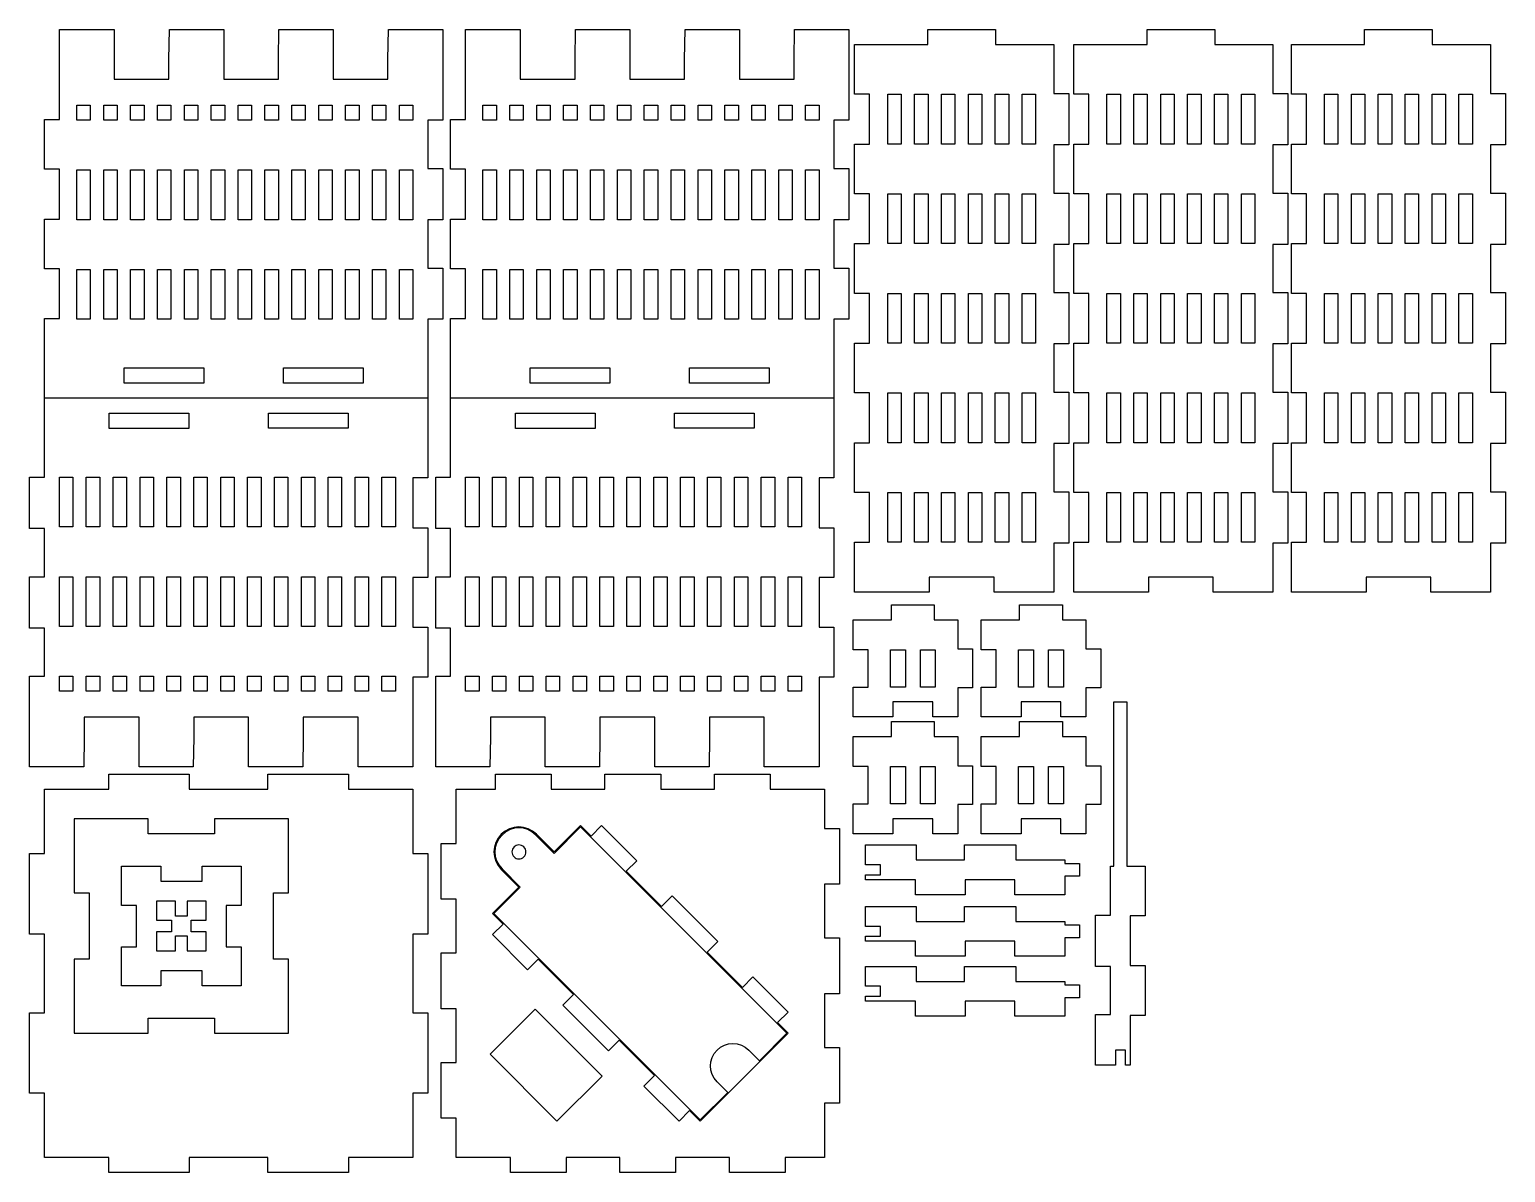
# Model space of a CAD drawing. Extents: x 4 to 601, y -234 to -4.
# Drawn here: x 4 to 300.5, y -233.6 to -4 of the extents above; entities that cross this region are included whole.
import ezdxf

# ---------------------------------------------------------------- set-up
doc = ezdxf.new("R2010")
doc.units = 0
doc.layers.add('LAYER_1', color=7, linetype='CONTINUOUS')

msp = doc.modelspace()

# ---------------------------------------------------------------- linework, layer by layer
at = {"layer": 'LAYER_1'}
for points in [[(10, -22.06), (10, -4), (21, -4), (21, -14), (32, -14), (32, -10), (32.1, -4), (43, -4), (43, -14), (54, -14), (54, -10), (54.1, -4), (65, -4), (65, -14), (76, -14), (76, -10), (76.1, -4), (87, -4), (87, -22.21), (84, -22.21), (84, -31.91), (87, -31.91), (87, -42.21), (84, -42.21), (84, -51.91), (87, -51.91), (87, -62.21), (84, -62.21), (84, -78.06), (7, -78.06), (7, -62.06), (10, -62.06), (10, -52.06), (7, -52.06), (7, -42.06), (10, -42.06), (10, -32.06), (7, -32.06), (7, -22.06), (10, -22.06)], [(91.59, -22.06), (91.59, -4), (102.59, -4), (102.59, -14), (113.59, -14), (113.59, -10), (113.69, -4), (124.59, -4), (124.59, -14), (135.59, -14), (135.59, -10), (135.69, -4), (146.59, -4), (146.59, -14), (157.59, -14), (157.59, -10), (157.69, -4), (168.59, -4), (168.59, -22.21), (165.59, -22.21), (165.59, -31.91), (168.59, -31.91), (168.59, -42.21), (165.59, -42.21), (165.59, -51.91), (168.59, -51.91), (168.59, -62.21), (165.59, -62.21), (165.59, -78.06), (88.59, -78.06), (88.59, -62.06), (91.59, -62.06), (91.59, -52.06), (88.59, -52.06), (88.59, -42.06), (91.59, -42.06), (91.59, -32.06), (88.59, -32.06), (88.59, -22.06), (91.59, -22.06)], [(209.74, -117), (197.74, -117), (197.74, -114), (184.74, -114), (184.74, -117), (169.74, -117), (169.74, -107), (172.74, -107), (172.74, -97), (169.74, -97), (169.74, -87), (172.74, -87), (172.74, -77), (169.74, -77), (169.74, -67), (172.74, -67), (172.74, -57), (169.74, -57), (169.74, -47), (172.74, -47), (172.74, -37), (169.74, -37), (169.74, -27), (172.74, -27), (172.74, -17), (169.74, -17), (169.74, -7), (184.44, -7), (184.44, -4), (198.04, -4), (198.04, -7), (209.74, -7), (209.74, -16.85), (212.74, -16.85), (212.74, -27.15), (209.74, -27.15), (209.74, -36.85), (212.74, -36.85), (212.74, -47.15), (209.74, -47.15), (209.74, -56.85), (212.74, -56.85), (212.74, -67.15), (209.74, -67.15), (209.74, -76.85), (212.74, -76.85), (212.74, -87.15), (209.74, -87.15), (209.74, -96.85), (212.74, -96.85), (212.74, -107.15), (209.74, -107.15), (209.74, -117)], [(253.77, -117), (241.77, -117), (241.77, -114), (228.77, -114), (228.77, -117), (213.77, -117), (213.77, -107), (216.77, -107), (216.77, -97), (213.77, -97), (213.77, -87), (216.77, -87), (216.77, -77), (213.77, -77), (213.77, -67), (216.77, -67), (216.77, -57), (213.77, -57), (213.77, -47), (216.77, -47), (216.77, -37), (213.77, -37), (213.77, -27), (216.77, -27), (216.77, -17), (213.77, -17), (213.77, -7), (228.47, -7), (228.47, -4), (242.07, -4), (242.07, -7), (253.77, -7), (253.77, -16.85), (256.77, -16.85), (256.77, -27.15), (253.77, -27.15), (253.77, -36.85), (256.77, -36.85), (256.77, -47.15), (253.77, -47.15), (253.77, -56.85), (256.77, -56.85), (256.77, -67.15), (253.77, -67.15), (253.77, -76.85), (256.77, -76.85), (256.77, -87.15), (253.77, -87.15), (253.77, -96.85), (256.77, -96.85), (256.77, -107.15), (253.77, -107.15), (253.77, -117)], [(297.48, -117), (285.48, -117), (285.48, -114), (272.48, -114), (272.48, -117), (257.48, -117), (257.48, -107), (260.48, -107), (260.48, -97), (257.48, -97), (257.48, -87), (260.48, -87), (260.48, -77), (257.48, -77), (257.48, -67), (260.48, -67), (260.48, -57), (257.48, -57), (257.48, -47), (260.48, -47), (260.48, -37), (257.48, -37), (257.48, -27), (260.48, -27), (260.48, -17), (257.48, -17), (257.48, -7), (272.18, -7), (272.18, -4), (285.78, -4), (285.78, -7), (297.48, -7), (297.48, -16.85), (300.48, -16.85), (300.48, -27.15), (297.48, -27.15), (297.48, -36.85), (300.48, -36.85), (300.48, -47.15), (297.48, -47.15), (297.48, -56.85), (300.48, -56.85), (300.48, -67.15), (297.48, -67.15), (297.48, -76.85), (300.48, -76.85), (300.48, -87.15), (297.48, -87.15), (297.48, -96.85), (300.48, -96.85), (300.48, -107.15), (297.48, -107.15), (297.48, -117)], [(179.09, -27), (176.39, -27), (176.39, -17), (179.09, -17), (179.09, -27)], [(184.49, -27), (181.79, -27), (181.79, -17), (184.49, -17), (184.49, -27)], [(189.89, -27), (187.19, -27), (187.19, -17), (189.89, -17), (189.89, -27)], [(195.29, -27), (192.59, -27), (192.59, -17), (195.29, -17), (195.29, -27)], [(200.69, -27), (197.99, -27), (197.99, -17), (200.69, -17), (200.69, -27)], [(206.09, -27), (203.39, -27), (203.39, -17), (206.09, -17), (206.09, -27)], [(223.12, -27), (220.42, -27), (220.42, -17), (223.12, -17), (223.12, -27)], [(228.52, -27), (225.82, -27), (225.82, -17), (228.52, -17), (228.52, -27)], [(233.92, -27), (231.22, -27), (231.22, -17), (233.92, -17), (233.92, -27)], [(239.32, -27), (236.62, -27), (236.62, -17), (239.32, -17), (239.32, -27)], [(244.72, -27), (242.02, -27), (242.02, -17), (244.72, -17), (244.72, -27)], [(250.12, -27), (247.42, -27), (247.42, -17), (250.12, -17), (250.12, -27)], [(266.83, -27), (264.13, -27), (264.13, -17), (266.83, -17), (266.83, -27)], [(272.23, -27), (269.53, -27), (269.53, -17), (272.23, -17), (272.23, -27)], [(277.63, -27), (274.93, -27), (274.93, -17), (277.63, -17), (277.63, -27)], [(283.03, -27), (280.33, -27), (280.33, -17), (283.03, -17), (283.03, -27)], [(288.43, -27), (285.73, -27), (285.73, -17), (288.43, -17), (288.43, -27)], [(293.83, -27), (291.13, -27), (291.13, -17), (293.83, -17), (293.83, -27)], [(13.5, -19.21), (16.2, -19.21), (16.2, -22.21), (13.5, -22.21), (13.5, -19.21)], [(18.9, -19.21), (21.6, -19.21), (21.6, -22.21), (18.9, -22.21), (18.9, -19.21)], [(24.3, -19.21), (27, -19.21), (27, -22.21), (24.3, -22.21), (24.3, -19.21)], [(29.7, -19.21), (32.4, -19.21), (32.4, -22.21), (29.7, -22.21), (29.7, -19.21)], [(35.1, -19.21), (37.8, -19.21), (37.8, -22.21), (35.1, -22.21), (35.1, -19.21)], [(40.5, -19.21), (43.2, -19.21), (43.2, -22.21), (40.5, -22.21), (40.5, -19.21)], [(45.9, -19.21), (48.6, -19.21), (48.6, -22.21), (45.9, -22.21), (45.9, -19.21)], [(51.3, -19.21), (54, -19.21), (54, -22.21), (51.3, -22.21), (51.3, -19.21)], [(56.7, -19.21), (59.4, -19.21), (59.4, -22.21), (56.7, -22.21), (56.7, -19.21)], [(62.1, -19.21), (64.8, -19.21), (64.8, -22.21), (62.1, -22.21), (62.1, -19.21)], [(67.5, -19.21), (70.2, -19.21), (70.2, -22.21), (67.5, -22.21), (67.5, -19.21)], [(72.9, -19.21), (75.6, -19.21), (75.6, -22.21), (72.9, -22.21), (72.9, -19.21)], [(78.3, -19.21), (81, -19.21), (81, -22.21), (78.3, -22.21), (78.3, -19.21)], [(95.09, -19.21), (97.79, -19.21), (97.79, -22.21), (95.09, -22.21), (95.09, -19.21)], [(100.49, -19.21), (103.19, -19.21), (103.19, -22.21), (100.49, -22.21), (100.49, -19.21)], [(105.89, -19.21), (108.59, -19.21), (108.59, -22.21), (105.89, -22.21), (105.89, -19.21)], [(111.29, -19.21), (113.99, -19.21), (113.99, -22.21), (111.29, -22.21), (111.29, -19.21)], [(116.69, -19.21), (119.39, -19.21), (119.39, -22.21), (116.69, -22.21), (116.69, -19.21)], [(122.09, -19.21), (124.79, -19.21), (124.79, -22.21), (122.09, -22.21), (122.09, -19.21)], [(127.49, -19.21), (130.19, -19.21), (130.19, -22.21), (127.49, -22.21), (127.49, -19.21)], [(132.89, -19.21), (135.59, -19.21), (135.59, -22.21), (132.89, -22.21), (132.89, -19.21)], [(138.29, -19.21), (140.99, -19.21), (140.99, -22.21), (138.29, -22.21), (138.29, -19.21)], [(143.69, -19.21), (146.39, -19.21), (146.39, -22.21), (143.69, -22.21), (143.69, -19.21)], [(149.09, -19.21), (151.79, -19.21), (151.79, -22.21), (149.09, -22.21), (149.09, -19.21)], [(154.49, -19.21), (157.19, -19.21), (157.19, -22.21), (154.49, -22.21), (154.49, -19.21)], [(159.89, -19.21), (162.59, -19.21), (162.59, -22.21), (159.89, -22.21), (159.89, -19.21)], [(13.5, -32.21), (16.2, -32.21), (16.2, -42.21), (13.5, -42.21), (13.5, -32.21)], [(18.9, -32.21), (21.6, -32.21), (21.6, -42.21), (18.9, -42.21), (18.9, -32.21)], [(24.3, -32.21), (27, -32.21), (27, -42.21), (24.3, -42.21), (24.3, -32.21)], [(29.7, -32.21), (32.4, -32.21), (32.4, -42.21), (29.7, -42.21), (29.7, -32.21)], [(35.1, -32.21), (37.8, -32.21), (37.8, -42.21), (35.1, -42.21), (35.1, -32.21)], [(40.5, -32.21), (43.2, -32.21), (43.2, -42.21), (40.5, -42.21), (40.5, -32.21)], [(45.9, -32.21), (48.6, -32.21), (48.6, -42.21), (45.9, -42.21), (45.9, -32.21)], [(51.3, -32.21), (54, -32.21), (54, -42.21), (51.3, -42.21), (51.3, -32.21)], [(56.7, -32.21), (59.4, -32.21), (59.4, -42.21), (56.7, -42.21), (56.7, -32.21)], [(62.1, -32.21), (64.8, -32.21), (64.8, -42.21), (62.1, -42.21), (62.1, -32.21)], [(67.5, -32.21), (70.2, -32.21), (70.2, -42.21), (67.5, -42.21), (67.5, -32.21)], [(72.9, -32.21), (75.6, -32.21), (75.6, -42.21), (72.9, -42.21), (72.9, -32.21)], [(78.3, -32.21), (81, -32.21), (81, -42.21), (78.3, -42.21), (78.3, -32.21)], [(95.09, -32.21), (97.79, -32.21), (97.79, -42.21), (95.09, -42.21), (95.09, -32.21)], [(100.49, -32.21), (103.19, -32.21), (103.19, -42.21), (100.49, -42.21), (100.49, -32.21)], [(105.89, -32.21), (108.59, -32.21), (108.59, -42.21), (105.89, -42.21), (105.89, -32.21)], [(111.29, -32.21), (113.99, -32.21), (113.99, -42.21), (111.29, -42.21), (111.29, -32.21)], [(116.69, -32.21), (119.39, -32.21), (119.39, -42.21), (116.69, -42.21), (116.69, -32.21)], [(122.09, -32.21), (124.79, -32.21), (124.79, -42.21), (122.09, -42.21), (122.09, -32.21)], [(127.49, -32.21), (130.19, -32.21), (130.19, -42.21), (127.49, -42.21), (127.49, -32.21)], [(132.89, -32.21), (135.59, -32.21), (135.59, -42.21), (132.89, -42.21), (132.89, -32.21)], [(138.29, -32.21), (140.99, -32.21), (140.99, -42.21), (138.29, -42.21), (138.29, -32.21)], [(143.69, -32.21), (146.39, -32.21), (146.39, -42.21), (143.69, -42.21), (143.69, -32.21)], [(149.09, -32.21), (151.79, -32.21), (151.79, -42.21), (149.09, -42.21), (149.09, -32.21)], [(154.49, -32.21), (157.19, -32.21), (157.19, -42.21), (154.49, -42.21), (154.49, -32.21)], [(159.89, -32.21), (162.59, -32.21), (162.59, -42.21), (159.89, -42.21), (159.89, -32.21)], [(179.09, -47), (176.39, -47), (176.39, -37), (179.09, -37), (179.09, -47)], [(184.49, -47), (181.79, -47), (181.79, -37), (184.49, -37), (184.49, -47)], [(189.89, -47), (187.19, -47), (187.19, -37), (189.89, -37), (189.89, -47)], [(195.29, -47), (192.59, -47), (192.59, -37), (195.29, -37), (195.29, -47)], [(200.69, -47), (197.99, -47), (197.99, -37), (200.69, -37), (200.69, -47)], [(206.09, -47), (203.39, -47), (203.39, -37), (206.09, -37), (206.09, -47)], [(223.12, -47), (220.42, -47), (220.42, -37), (223.12, -37), (223.12, -47)], [(228.52, -47), (225.82, -47), (225.82, -37), (228.52, -37), (228.52, -47)], [(233.92, -47), (231.22, -47), (231.22, -37), (233.92, -37), (233.92, -47)], [(239.32, -47), (236.62, -47), (236.62, -37), (239.32, -37), (239.32, -47)], [(244.72, -47), (242.02, -47), (242.02, -37), (244.72, -37), (244.72, -47)], [(250.12, -47), (247.42, -47), (247.42, -37), (250.12, -37), (250.12, -47)], [(266.83, -47), (264.13, -47), (264.13, -37), (266.83, -37), (266.83, -47)], [(272.23, -47), (269.53, -47), (269.53, -37), (272.23, -37), (272.23, -47)], [(277.63, -47), (274.93, -47), (274.93, -37), (277.63, -37), (277.63, -47)], [(283.03, -47), (280.33, -47), (280.33, -37), (283.03, -37), (283.03, -47)], [(288.43, -47), (285.73, -47), (285.73, -37), (288.43, -37), (288.43, -47)], [(293.83, -47), (291.13, -47), (291.13, -37), (293.83, -37), (293.83, -47)], [(13.5, -52.21), (16.2, -52.21), (16.2, -62.21), (13.5, -62.21), (13.5, -52.21)], [(18.9, -52.21), (21.6, -52.21), (21.6, -62.21), (18.9, -62.21), (18.9, -52.21)], [(24.3, -52.21), (27, -52.21), (27, -62.21), (24.3, -62.21), (24.3, -52.21)], [(29.7, -52.21), (32.4, -52.21), (32.4, -62.21), (29.7, -62.21), (29.7, -52.21)], [(35.1, -52.21), (37.8, -52.21), (37.8, -62.21), (35.1, -62.21), (35.1, -52.21)], [(40.5, -52.21), (43.2, -52.21), (43.2, -62.21), (40.5, -62.21), (40.5, -52.21)], [(45.9, -52.21), (48.6, -52.21), (48.6, -62.21), (45.9, -62.21), (45.9, -52.21)], [(51.3, -52.21), (54, -52.21), (54, -62.21), (51.3, -62.21), (51.3, -52.21)], [(56.7, -52.21), (59.4, -52.21), (59.4, -62.21), (56.7, -62.21), (56.7, -52.21)], [(62.1, -52.21), (64.8, -52.21), (64.8, -62.21), (62.1, -62.21), (62.1, -52.21)], [(67.5, -52.21), (70.2, -52.21), (70.2, -62.21), (67.5, -62.21), (67.5, -52.21)], [(72.9, -52.21), (75.6, -52.21), (75.6, -62.21), (72.9, -62.21), (72.9, -52.21)], [(78.3, -52.21), (81, -52.21), (81, -62.21), (78.3, -62.21), (78.3, -52.21)], [(95.09, -52.21), (97.79, -52.21), (97.79, -62.21), (95.09, -62.21), (95.09, -52.21)], [(100.49, -52.21), (103.19, -52.21), (103.19, -62.21), (100.49, -62.21), (100.49, -52.21)], [(105.89, -52.21), (108.59, -52.21), (108.59, -62.21), (105.89, -62.21), (105.89, -52.21)], [(111.29, -52.21), (113.99, -52.21), (113.99, -62.21), (111.29, -62.21), (111.29, -52.21)], [(116.69, -52.21), (119.39, -52.21), (119.39, -62.21), (116.69, -62.21), (116.69, -52.21)], [(122.09, -52.21), (124.79, -52.21), (124.79, -62.21), (122.09, -62.21), (122.09, -52.21)], [(127.49, -52.21), (130.19, -52.21), (130.19, -62.21), (127.49, -62.21), (127.49, -52.21)], [(132.89, -52.21), (135.59, -52.21), (135.59, -62.21), (132.89, -62.21), (132.89, -52.21)], [(138.29, -52.21), (140.99, -52.21), (140.99, -62.21), (138.29, -62.21), (138.29, -52.21)], [(143.69, -52.21), (146.39, -52.21), (146.39, -62.21), (143.69, -62.21), (143.69, -52.21)], [(149.09, -52.21), (151.79, -52.21), (151.79, -62.21), (149.09, -62.21), (149.09, -52.21)], [(154.49, -52.21), (157.19, -52.21), (157.19, -62.21), (154.49, -62.21), (154.49, -52.21)], [(159.89, -52.21), (162.59, -52.21), (162.59, -62.21), (159.89, -62.21), (159.89, -52.21)], [(179.09, -67), (176.39, -67), (176.39, -57), (179.09, -57), (179.09, -67)], [(184.49, -67), (181.79, -67), (181.79, -57), (184.49, -57), (184.49, -67)], [(189.89, -67), (187.19, -67), (187.19, -57), (189.89, -57), (189.89, -67)], [(195.29, -67), (192.59, -67), (192.59, -57), (195.29, -57), (195.29, -67)], [(200.69, -67), (197.99, -67), (197.99, -57), (200.69, -57), (200.69, -67)], [(206.09, -67), (203.39, -67), (203.39, -57), (206.09, -57), (206.09, -67)], [(223.12, -67), (220.42, -67), (220.42, -57), (223.12, -57), (223.12, -67)], [(228.52, -67), (225.82, -67), (225.82, -57), (228.52, -57), (228.52, -67)], [(233.92, -67), (231.22, -67), (231.22, -57), (233.92, -57), (233.92, -67)], [(239.32, -67), (236.62, -67), (236.62, -57), (239.32, -57), (239.32, -67)], [(244.72, -67), (242.02, -67), (242.02, -57), (244.72, -57), (244.72, -67)], [(250.12, -67), (247.42, -67), (247.42, -57), (250.12, -57), (250.12, -67)], [(266.83, -67), (264.13, -67), (264.13, -57), (266.83, -57), (266.83, -67)], [(272.23, -67), (269.53, -67), (269.53, -57), (272.23, -57), (272.23, -67)], [(277.63, -67), (274.93, -67), (274.93, -57), (277.63, -57), (277.63, -67)], [(283.03, -67), (280.33, -67), (280.33, -57), (283.03, -57), (283.03, -67)], [(288.43, -67), (285.73, -67), (285.73, -57), (288.43, -57), (288.43, -67)], [(293.83, -67), (291.13, -67), (291.13, -57), (293.83, -57), (293.83, -67)], [(23, -71.96), (39, -71.96), (39, -75.06), (23, -75.06), (23, -71.96)], [(55, -71.96), (71, -71.96), (71, -75.06), (55, -75.06), (55, -71.96)], [(104.59, -71.96), (120.59, -71.96), (120.59, -75.06), (104.59, -75.06), (104.59, -71.96)], [(136.59, -71.96), (152.59, -71.96), (152.59, -75.06), (136.59, -75.06), (136.59, -71.96)], [(179.09, -87), (176.39, -87), (176.39, -77), (179.09, -77), (179.09, -87)], [(184.49, -87), (181.79, -87), (181.79, -77), (184.49, -77), (184.49, -87)], [(189.89, -87), (187.19, -87), (187.19, -77), (189.89, -77), (189.89, -87)], [(195.29, -87), (192.59, -87), (192.59, -77), (195.29, -77), (195.29, -87)], [(200.69, -87), (197.99, -87), (197.99, -77), (200.69, -77), (200.69, -87)], [(206.09, -87), (203.39, -87), (203.39, -77), (206.09, -77), (206.09, -87)], [(223.12, -87), (220.42, -87), (220.42, -77), (223.12, -77), (223.12, -87)], [(228.52, -87), (225.82, -87), (225.82, -77), (228.52, -77), (228.52, -87)], [(233.92, -87), (231.22, -87), (231.22, -77), (233.92, -77), (233.92, -87)], [(239.32, -87), (236.62, -87), (236.62, -77), (239.32, -77), (239.32, -87)], [(244.72, -87), (242.02, -87), (242.02, -77), (244.72, -77), (244.72, -87)], [(250.12, -87), (247.42, -87), (247.42, -77), (250.12, -77), (250.12, -87)], [(266.83, -87), (264.13, -87), (264.13, -77), (266.83, -77), (266.83, -87)], [(272.23, -87), (269.53, -87), (269.53, -77), (272.23, -77), (272.23, -87)], [(277.63, -87), (274.93, -87), (274.93, -77), (277.63, -77), (277.63, -87)], [(283.03, -87), (280.33, -87), (280.33, -77), (283.03, -77), (283.03, -87)], [(288.43, -87), (285.73, -87), (285.73, -77), (288.43, -77), (288.43, -87)], [(293.83, -87), (291.13, -87), (291.13, -77), (293.83, -77), (293.83, -87)], [(84, -78.06), (84, -94.06), (81, -94.06), (81, -104.06), (84, -104.06), (84, -114.06), (81, -114.06), (81, -124.06), (84, -124.06), (84, -134.06), (81, -134.06), (81, -134.06), (81, -152.11), (70, -152.11), (70, -142.11), (59, -142.11), (59, -146.11), (58.9, -152.11), (48, -152.11), (48, -142.11), (37, -142.11), (37, -146.11), (36.9, -152.11), (26, -152.11), (26, -142.11), (15, -142.11), (15, -146.11), (14.9, -152.11), (4, -152.11), (4, -133.91), (7, -133.91), (7, -124.21), (4, -124.21), (4, -113.91), (7, -113.91), (7, -104.21), (4, -104.21), (4, -93.91), (7, -93.91), (7, -78.06)], [(165.59, -78.06), (165.59, -94.06), (162.59, -94.06), (162.59, -104.06), (165.59, -104.06), (165.59, -114.06), (162.59, -114.06), (162.59, -124.06), (165.59, -124.06), (165.59, -134.06), (162.59, -134.06), (162.59, -134.06), (162.59, -152.11), (151.59, -152.11), (151.59, -142.11), (140.59, -142.11), (140.59, -146.11), (140.49, -152.11), (129.59, -152.11), (129.59, -142.11), (118.59, -142.11), (118.59, -146.11), (118.49, -152.11), (107.59, -152.11), (107.59, -142.11), (96.59, -142.11), (96.59, -146.11), (96.49, -152.11), (85.59, -152.11), (85.59, -133.91), (88.59, -133.91), (88.59, -124.21), (85.59, -124.21), (85.59, -113.91), (88.59, -113.91), (88.59, -104.21), (85.59, -104.21), (85.59, -93.91), (88.59, -93.91), (88.59, -78.06)], [(36, -84.16), (20, -84.16), (20, -81.06), (36, -81.06), (36, -84.16)], [(68, -84.06), (52, -84.06), (52, -81.06), (68, -81.06), (68, -84.06)], [(117.59, -84.16), (101.59, -84.16), (101.59, -81.06), (117.59, -81.06), (117.59, -84.16)], [(149.59, -84.06), (133.59, -84.06), (133.59, -81.06), (149.59, -81.06), (149.59, -84.06)], [(12.7, -103.91), (10, -103.91), (10, -93.91), (12.7, -93.91), (12.7, -103.91)], [(18.1, -103.91), (15.4, -103.91), (15.4, -93.91), (18.1, -93.91), (18.1, -103.91)], [(23.5, -103.91), (20.8, -103.91), (20.8, -93.91), (23.5, -93.91), (23.5, -103.91)], [(28.9, -103.91), (26.2, -103.91), (26.2, -93.91), (28.9, -93.91), (28.9, -103.91)], [(34.3, -103.91), (31.6, -103.91), (31.6, -93.91), (34.3, -93.91), (34.3, -103.91)], [(39.7, -103.91), (37, -103.91), (37, -93.91), (39.7, -93.91), (39.7, -103.91)], [(45.1, -103.91), (42.4, -103.91), (42.4, -93.91), (45.1, -93.91), (45.1, -103.91)], [(50.5, -103.91), (47.8, -103.91), (47.8, -93.91), (50.5, -93.91), (50.5, -103.91)], [(55.9, -103.91), (53.2, -103.91), (53.2, -93.91), (55.9, -93.91), (55.9, -103.91)], [(61.3, -103.91), (58.6, -103.91), (58.6, -93.91), (61.3, -93.91), (61.3, -103.91)], [(66.7, -103.91), (64, -103.91), (64, -93.91), (66.7, -93.91), (66.7, -103.91)], [(72.1, -103.91), (69.4, -103.91), (69.4, -93.91), (72.1, -93.91), (72.1, -103.91)], [(77.5, -103.91), (74.8, -103.91), (74.8, -93.91), (77.5, -93.91), (77.5, -103.91)], [(94.29, -103.91), (91.59, -103.91), (91.59, -93.91), (94.29, -93.91), (94.29, -103.91)], [(99.69, -103.91), (96.99, -103.91), (96.99, -93.91), (99.69, -93.91), (99.69, -103.91)], [(105.09, -103.91), (102.39, -103.91), (102.39, -93.91), (105.09, -93.91), (105.09, -103.91)], [(110.49, -103.91), (107.79, -103.91), (107.79, -93.91), (110.49, -93.91), (110.49, -103.91)], [(115.89, -103.91), (113.19, -103.91), (113.19, -93.91), (115.89, -93.91), (115.89, -103.91)], [(121.29, -103.91), (118.59, -103.91), (118.59, -93.91), (121.29, -93.91), (121.29, -103.91)], [(126.69, -103.91), (123.99, -103.91), (123.99, -93.91), (126.69, -93.91), (126.69, -103.91)], [(132.09, -103.91), (129.39, -103.91), (129.39, -93.91), (132.09, -93.91), (132.09, -103.91)], [(137.49, -103.91), (134.79, -103.91), (134.79, -93.91), (137.49, -93.91), (137.49, -103.91)], [(142.89, -103.91), (140.19, -103.91), (140.19, -93.91), (142.89, -93.91), (142.89, -103.91)], [(148.29, -103.91), (145.59, -103.91), (145.59, -93.91), (148.29, -93.91), (148.29, -103.91)], [(153.69, -103.91), (150.99, -103.91), (150.99, -93.91), (153.69, -93.91), (153.69, -103.91)], [(159.09, -103.91), (156.39, -103.91), (156.39, -93.91), (159.09, -93.91), (159.09, -103.91)], [(179.09, -107), (176.39, -107), (176.39, -97), (179.09, -97), (179.09, -107)], [(184.49, -107), (181.79, -107), (181.79, -97), (184.49, -97), (184.49, -107)], [(189.89, -107), (187.19, -107), (187.19, -97), (189.89, -97), (189.89, -107)], [(195.29, -107), (192.59, -107), (192.59, -97), (195.29, -97), (195.29, -107)], [(200.69, -107), (197.99, -107), (197.99, -97), (200.69, -97), (200.69, -107)], [(206.09, -107), (203.39, -107), (203.39, -97), (206.09, -97), (206.09, -107)], [(223.12, -107), (220.42, -107), (220.42, -97), (223.12, -97), (223.12, -107)], [(228.52, -107), (225.82, -107), (225.82, -97), (228.52, -97), (228.52, -107)], [(233.92, -107), (231.22, -107), (231.22, -97), (233.92, -97), (233.92, -107)], [(239.32, -107), (236.62, -107), (236.62, -97), (239.32, -97), (239.32, -107)], [(244.72, -107), (242.02, -107), (242.02, -97), (244.72, -97), (244.72, -107)], [(250.12, -107), (247.42, -107), (247.42, -97), (250.12, -97), (250.12, -107)], [(266.83, -107), (264.13, -107), (264.13, -97), (266.83, -97), (266.83, -107)], [(272.23, -107), (269.53, -107), (269.53, -97), (272.23, -97), (272.23, -107)], [(277.63, -107), (274.93, -107), (274.93, -97), (277.63, -97), (277.63, -107)], [(283.03, -107), (280.33, -107), (280.33, -97), (283.03, -97), (283.03, -107)], [(288.43, -107), (285.73, -107), (285.73, -97), (288.43, -97), (288.43, -107)], [(293.83, -107), (291.13, -107), (291.13, -97), (293.83, -97), (293.83, -107)], [(12.7, -123.91), (10, -123.91), (10, -113.91), (12.7, -113.91), (12.7, -123.91)], [(18.1, -123.91), (15.4, -123.91), (15.4, -113.91), (18.1, -113.91), (18.1, -123.91)], [(23.5, -123.91), (20.8, -123.91), (20.8, -113.91), (23.5, -113.91), (23.5, -123.91)], [(28.9, -123.91), (26.2, -123.91), (26.2, -113.91), (28.9, -113.91), (28.9, -123.91)], [(34.3, -123.91), (31.6, -123.91), (31.6, -113.91), (34.3, -113.91), (34.3, -123.91)], [(39.7, -123.91), (37, -123.91), (37, -113.91), (39.7, -113.91), (39.7, -123.91)], [(45.1, -123.91), (42.4, -123.91), (42.4, -113.91), (45.1, -113.91), (45.1, -123.91)], [(50.5, -123.91), (47.8, -123.91), (47.8, -113.91), (50.5, -113.91), (50.5, -123.91)], [(55.9, -123.91), (53.2, -123.91), (53.2, -113.91), (55.9, -113.91), (55.9, -123.91)], [(61.3, -123.91), (58.6, -123.91), (58.6, -113.91), (61.3, -113.91), (61.3, -123.91)], [(66.7, -123.91), (64, -123.91), (64, -113.91), (66.7, -113.91), (66.7, -123.91)], [(72.1, -123.91), (69.4, -123.91), (69.4, -113.91), (72.1, -113.91), (72.1, -123.91)], [(77.5, -123.91), (74.8, -123.91), (74.8, -113.91), (77.5, -113.91), (77.5, -123.91)], [(94.29, -123.91), (91.59, -123.91), (91.59, -113.91), (94.29, -113.91), (94.29, -123.91)], [(99.69, -123.91), (96.99, -123.91), (96.99, -113.91), (99.69, -113.91), (99.69, -123.91)], [(105.09, -123.91), (102.39, -123.91), (102.39, -113.91), (105.09, -113.91), (105.09, -123.91)], [(110.49, -123.91), (107.79, -123.91), (107.79, -113.91), (110.49, -113.91), (110.49, -123.91)], [(115.89, -123.91), (113.19, -123.91), (113.19, -113.91), (115.89, -113.91), (115.89, -123.91)], [(121.29, -123.91), (118.59, -123.91), (118.59, -113.91), (121.29, -113.91), (121.29, -123.91)], [(126.69, -123.91), (123.99, -123.91), (123.99, -113.91), (126.69, -113.91), (126.69, -123.91)], [(132.09, -123.91), (129.39, -123.91), (129.39, -113.91), (132.09, -113.91), (132.09, -123.91)], [(137.49, -123.91), (134.79, -123.91), (134.79, -113.91), (137.49, -113.91), (137.49, -123.91)], [(142.89, -123.91), (140.19, -123.91), (140.19, -113.91), (142.89, -113.91), (142.89, -123.91)], [(148.29, -123.91), (145.59, -123.91), (145.59, -113.91), (148.29, -113.91), (148.29, -123.91)], [(153.69, -123.91), (150.99, -123.91), (150.99, -113.91), (153.69, -113.91), (153.69, -123.91)], [(159.09, -123.91), (156.39, -123.91), (156.39, -113.91), (159.09, -113.91), (159.09, -123.91)], [(193.44, -128.41), (193.44, -136.21), (190.44, -136.21), (190.44, -142.06), (185.44, -142.06), (185.44, -139.06), (177.44, -139.06), (177.44, -142.06), (169.43, -142.06), (169.43, -136.06), (172.44, -136.06), (172.44, -128.56), (169.43, -128.56), (169.43, -122.56), (177.14, -122.56), (177.14, -119.56), (185.74, -119.56), (185.74, -122.56), (190.44, -122.56), (190.44, -128.41), (193.44, -128.41)], [(219.17, -128.41), (219.17, -136.21), (216.17, -136.21), (216.17, -142.06), (211.17, -142.06), (211.17, -139.06), (203.17, -139.06), (203.17, -142.06), (195.17, -142.06), (195.17, -136.06), (198.17, -136.06), (198.17, -128.56), (195.17, -128.56), (195.17, -122.56), (202.87, -122.56), (202.87, -119.56), (211.47, -119.56), (211.47, -122.56), (216.17, -122.56), (216.17, -128.41), (219.17, -128.41)], [(179.94, -136.06), (176.94, -136.06), (176.94, -128.56), (179.94, -128.56), (179.94, -136.06)], [(185.94, -136.06), (182.94, -136.06), (182.94, -128.56), (185.94, -128.56), (185.94, -136.06)], [(205.67, -136.06), (202.67, -136.06), (202.67, -128.56), (205.67, -128.56), (205.67, -136.06)], [(211.67, -136.06), (208.67, -136.06), (208.67, -128.56), (211.67, -128.56), (211.67, -136.06)], [(12.7, -136.91), (10, -136.91), (10, -133.91), (12.7, -133.91), (12.7, -136.91)], [(18.1, -136.91), (15.4, -136.91), (15.4, -133.91), (18.1, -133.91), (18.1, -136.91)], [(23.5, -136.91), (20.8, -136.91), (20.8, -133.91), (23.5, -133.91), (23.5, -136.91)], [(28.9, -136.91), (26.2, -136.91), (26.2, -133.91), (28.9, -133.91), (28.9, -136.91)], [(34.3, -136.91), (31.6, -136.91), (31.6, -133.91), (34.3, -133.91), (34.3, -136.91)], [(39.7, -136.91), (37, -136.91), (37, -133.91), (39.7, -133.91), (39.7, -136.91)], [(45.1, -136.91), (42.4, -136.91), (42.4, -133.91), (45.1, -133.91), (45.1, -136.91)], [(50.5, -136.91), (47.8, -136.91), (47.8, -133.91), (50.5, -133.91), (50.5, -136.91)], [(55.9, -136.91), (53.2, -136.91), (53.2, -133.91), (55.9, -133.91), (55.9, -136.91)], [(61.3, -136.91), (58.6, -136.91), (58.6, -133.91), (61.3, -133.91), (61.3, -136.91)], [(66.7, -136.91), (64, -136.91), (64, -133.91), (66.7, -133.91), (66.7, -136.91)], [(72.1, -136.91), (69.4, -136.91), (69.4, -133.91), (72.1, -133.91), (72.1, -136.91)], [(77.5, -136.91), (74.8, -136.91), (74.8, -133.91), (77.5, -133.91), (77.5, -136.91)], [(94.29, -136.91), (91.59, -136.91), (91.59, -133.91), (94.29, -133.91), (94.29, -136.91)], [(99.69, -136.91), (96.99, -136.91), (96.99, -133.91), (99.69, -133.91), (99.69, -136.91)], [(105.09, -136.91), (102.39, -136.91), (102.39, -133.91), (105.09, -133.91), (105.09, -136.91)], [(110.49, -136.91), (107.79, -136.91), (107.79, -133.91), (110.49, -133.91), (110.49, -136.91)], [(115.89, -136.91), (113.19, -136.91), (113.19, -133.91), (115.89, -133.91), (115.89, -136.91)], [(121.29, -136.91), (118.59, -136.91), (118.59, -133.91), (121.29, -133.91), (121.29, -136.91)], [(126.69, -136.91), (123.99, -136.91), (123.99, -133.91), (126.69, -133.91), (126.69, -136.91)], [(132.09, -136.91), (129.39, -136.91), (129.39, -133.91), (132.09, -133.91), (132.09, -136.91)], [(137.49, -136.91), (134.79, -136.91), (134.79, -133.91), (137.49, -133.91), (137.49, -136.91)], [(142.89, -136.91), (140.19, -136.91), (140.19, -133.91), (142.89, -133.91), (142.89, -136.91)], [(148.29, -136.91), (145.59, -136.91), (145.59, -133.91), (148.29, -133.91), (148.29, -136.91)], [(153.69, -136.91), (150.99, -136.91), (150.99, -133.91), (153.69, -133.91), (153.69, -136.91)], [(159.09, -136.91), (156.39, -136.91), (156.39, -133.91), (159.09, -133.91), (159.09, -136.91)], [(225.12, -182.02), (225.12, -192.02), (228.12, -192.02), (228.12, -202.02), (225.12, -202.02), (225.12, -212.02), (224.12, -212.02), (224.12, -209.02), (222.12, -209.02), (222.12, -212.02), (218.12, -212.02), (218.12, -201.87), (221.12, -201.87), (221.12, -192.17), (218.12, -192.17), (218.12, -181.87), (221.12, -181.87), (221.12, -172.02), (221.82, -172.02), (221.82, -139.02), (224.42, -139.02), (224.42, -172.02), (228.12, -172.02), (228.12, -182.02), (225.12, -182.02)], [(193.44, -151.87), (193.44, -159.67), (190.44, -159.67), (190.44, -165.52), (185.44, -165.52), (185.44, -162.52), (177.44, -162.52), (177.44, -165.52), (169.43, -165.52), (169.43, -159.52), (172.44, -159.52), (172.44, -152.02), (169.43, -152.02), (169.43, -146.02), (177.14, -146.02), (177.14, -143.02), (185.74, -143.02), (185.74, -146.02), (190.44, -146.02), (190.44, -151.87), (193.44, -151.87)], [(219.17, -151.87), (219.17, -159.67), (216.17, -159.67), (216.17, -165.52), (211.17, -165.52), (211.17, -162.52), (203.17, -162.52), (203.17, -165.52), (195.17, -165.52), (195.17, -159.52), (198.17, -159.52), (198.17, -152.02), (195.17, -152.02), (195.17, -146.02), (202.87, -146.02), (202.87, -143.02), (211.47, -143.02), (211.47, -146.02), (216.17, -146.02), (216.17, -151.87), (219.17, -151.87)], [(81, -185.67), (81, -201.47), (84, -201.47), (84, -217.67), (81, -217.67), (81, -230.57), (68.1, -230.57), (68.1, -233.57), (51.9, -233.57), (51.9, -230.57), (36.1, -230.57), (36.1, -233.57), (19.9, -233.57), (19.9, -230.57), (7, -230.57), (7, -217.67), (4, -217.67), (4, -201.47), (7, -201.47), (7, -185.67), (4, -185.67), (4, -169.47), (7, -169.47), (7, -156.57), (19.9, -156.57), (19.9, -153.57), (36.1, -153.57), (36.1, -156.57), (51.9, -156.57), (51.9, -153.57), (68.1, -153.57), (68.1, -156.57), (81, -156.57), (81, -169.47), (84, -169.47), (84, -185.67), (81, -185.67)], [(163.69, -156.57), (163.69, -164.47), (166.69, -164.47), (166.69, -175.67), (163.69, -175.67), (163.69, -186.47), (166.69, -186.47), (166.69, -197.67), (163.69, -197.67), (163.69, -208.47), (166.69, -208.47), (166.69, -219.67), (163.69, -219.67), (163.69, -230.57), (155.79, -230.57), (155.79, -233.57), (144.59, -233.57), (144.59, -230.57), (133.79, -230.57), (133.79, -233.57), (122.59, -233.57), (122.59, -230.57), (111.79, -230.57), (111.79, -233.57), (100.59, -233.57), (100.59, -230.57), (89.69, -230.57), (89.69, -222.67), (86.69, -222.67), (86.69, -211.47), (89.69, -211.47), (89.69, -200.67), (86.69, -200.67), (86.69, -189.47), (89.69, -189.47), (89.69, -178.67), (86.69, -178.67), (86.69, -167.47), (89.69, -167.47), (89.69, -156.57), (97.59, -156.57), (97.59, -153.57), (108.79, -153.57), (108.79, -156.57), (119.59, -156.57), (119.59, -153.57), (130.79, -153.57), (130.79, -156.57), (141.59, -156.57), (141.59, -153.57), (152.79, -153.57), (152.79, -156.57), (163.69, -156.57)], [(179.94, -159.52), (176.94, -159.52), (176.94, -152.02), (179.94, -152.02), (179.94, -159.52)], [(185.94, -159.52), (182.94, -159.52), (182.94, -152.02), (185.94, -152.02), (185.94, -159.52)], [(205.67, -159.52), (202.67, -159.52), (202.67, -152.02), (205.67, -152.02), (205.67, -159.52)], [(211.67, -159.52), (208.67, -159.52), (208.67, -152.02), (211.67, -152.02), (211.67, -159.52)], [(201.94, -174.78), (191.94, -174.78), (191.94, -177.79), (181.94, -177.79), (181.94, -174.78), (171.94, -174.78), (171.94, -173.78), (174.94, -173.78), (174.94, -171.78), (171.94, -171.78), (171.94, -167.78), (182.09, -167.78), (182.09, -170.78), (191.79, -170.78), (191.79, -167.78), (202.09, -167.78), (202.09, -170.78), (211.94, -170.78), (211.94, -171.48), (214.94, -171.48), (214.94, -174.08), (211.94, -174.08), (211.94, -177.79), (201.94, -177.79), (201.94, -174.78)], [(46.5, -196.07), (38.65, -196.07), (38.65, -193.07), (30.35, -193.07), (30.35, -196.07), (22.5, -196.07), (22.5, -188.22), (25.5, -188.22), (25.5, -179.92), (22.5, -179.92), (22.5, -172.07), (30.35, -172.07), (30.35, -175.07), (38.65, -175.07), (38.65, -172.07), (46.5, -172.07), (46.5, -179.92), (43.5, -179.92), (43.5, -188.22), (46.5, -188.22), (46.5, -196.07)], [(201.94, -187.13), (191.94, -187.13), (191.94, -190.13), (181.94, -190.13), (181.94, -187.13), (171.94, -187.13), (171.94, -186.13), (174.94, -186.13), (174.94, -184.13), (171.94, -184.13), (171.94, -180.13), (182.09, -180.13), (182.09, -183.13), (191.79, -183.13), (191.79, -180.13), (202.09, -180.13), (202.09, -183.13), (211.94, -183.13), (211.94, -183.83), (214.94, -183.83), (214.94, -186.43), (211.94, -186.43), (211.94, -190.13), (201.94, -190.13), (201.94, -187.13)], [(201.94, -199.18), (191.94, -199.18), (191.94, -202.18), (181.94, -202.18), (181.94, -199.18), (171.94, -199.18), (171.94, -198.18), (174.94, -198.18), (174.94, -196.18), (171.94, -196.18), (171.94, -192.18), (182.09, -192.18), (182.09, -195.18), (191.79, -195.18), (191.79, -192.18), (202.09, -192.18), (202.09, -195.18), (211.94, -195.18), (211.94, -195.88), (214.94, -195.88), (214.94, -198.48), (211.94, -198.48), (211.94, -202.18), (201.94, -202.18), (201.94, -199.18)], [(119, -214.22), (105.57, -200.78), (96.52, -209.83), (109.95, -223.27), (119, -214.22)]]:
    msp.add_lwpolyline(points, dxfattribs=at)
for points, knots in [([(13, -177.42), (13, -177.42), (13, -162.57), (13, -162.57), (13, -162.57), (27.85, -162.57), (27.85, -162.57), (27.85, -162.57), (27.85, -165.57), (27.85, -165.57), (27.85, -165.57), (41.15, -165.57), (41.15, -165.57), (41.15, -165.57), (41.15, -162.57), (41.15, -162.57), (41.15, -162.57), (56, -162.57), (56, -162.57), (56, -162.57), (56, -177.42), (56, -177.42), (56, -177.42), (53, -177.42), (53, -177.42), (53, -177.42), (53, -190.72), (53, -190.72), (53, -190.72), (56, -190.72), (56, -190.72), (56, -190.72), (56, -205.57), (56, -205.57), (56, -205.57), (41.15, -205.57), (41.15, -205.57), (41.15, -205.57), (41.15, -202.57), (41.15, -202.57), (41.15, -202.57), (27.85, -202.57), (27.85, -202.57), (27.85, -202.57), (27.85, -205.57), (27.85, -205.57), (27.85, -205.57), (13, -205.57), (13, -205.57), (13, -205.57), (13, -190.72), (13, -190.72), (13, -190.72), (16, -190.72), (16, -190.72), (16, -190.72), (16, -177.42), (16, -177.42), (16, -177.42), (13, -177.42), (13, -177.42)], [0, 0, 0, 0, 1, 1, 1, 2, 2, 2, 3, 3, 3, 4, 4, 4, 5, 5, 5, 6, 6, 6, 7, 7, 7, 8, 8, 8, 9, 9, 9, 10, 10, 10, 11, 11, 11, 12, 12, 12, 13, 13, 13, 14, 14, 14, 15, 15, 15, 16, 16, 16, 17, 17, 17, 18, 18, 18, 19, 19, 19, 20, 20, 20, 20]), ([(156.39, -205.59), (156.39, -205.59), (138.71, -223.27), (138.71, -223.27), (138.71, -223.27), (136.59, -221.15), (136.59, -221.15), (136.59, -221.15), (134.47, -223.27), (134.47, -223.27), (134.47, -223.27), (127.4, -216.2), (127.4, -216.2), (127.4, -216.2), (129.52, -214.07), (129.52, -214.07), (129.52, -214.07), (122.45, -207), (122.45, -207), (122.45, -207), (120.33, -209.12), (120.33, -209.12), (120.33, -209.12), (111.14, -199.93), (111.14, -199.93), (111.14, -199.93), (113.26, -197.81), (113.26, -197.81), (113.26, -197.81), (106.19, -190.74), (106.19, -190.74), (106.19, -190.74), (104.06, -192.86), (104.06, -192.86), (104.06, -192.86), (96.99, -185.79), (96.99, -185.79), (96.99, -185.79), (99.11, -183.67), (99.11, -183.67), (99.11, -183.67), (96.99, -181.55), (96.99, -181.55), (96.99, -181.55), (102.3, -176.24), (102.3, -176.24), (102.3, -176.24), (98.76, -172.71), (98.76, -172.71), (96.81, -170.76), (96.81, -167.59), (98.76, -165.64), (100.71, -163.68), (103.88, -163.68), (105.83, -165.64), (105.83, -165.64), (109.37, -169.17), (109.37, -169.17), (109.37, -169.17), (114.67, -163.87), (114.67, -163.87), (114.67, -163.87), (116.79, -165.99), (116.79, -165.99), (116.79, -165.99), (118.91, -163.87), (118.91, -163.87), (118.91, -163.87), (125.98, -170.94), (125.98, -170.94), (125.98, -170.94), (123.86, -173.06), (123.86, -173.06), (123.86, -173.06), (130.93, -180.13), (130.93, -180.13), (130.93, -180.13), (133.06, -178.01), (133.06, -178.01), (133.06, -178.01), (142.25, -187.2), (142.25, -187.2), (142.25, -187.2), (140.13, -189.33), (140.13, -189.33), (140.13, -189.33), (147.2, -196.4), (147.2, -196.4), (147.2, -196.4), (149.32, -194.28), (149.32, -194.28), (149.32, -194.28), (156.39, -201.35), (156.39, -201.35), (156.39, -201.35), (154.27, -203.47), (154.27, -203.47), (154.27, -203.47), (156.39, -205.59), (156.39, -205.59)], [0, 0, 0, 0, 1, 1, 1, 2, 2, 2, 3, 3, 3, 4, 4, 4, 5, 5, 5, 6, 6, 6, 7, 7, 7, 8, 8, 8, 9, 9, 9, 10, 10, 10, 11, 11, 11, 12, 12, 12, 13, 13, 13, 14, 14, 14, 15, 15, 15, 16, 16, 16, 17, 17, 17, 18, 18, 18, 19, 19, 19, 20, 20, 20, 21, 21, 21, 22, 22, 22, 23, 23, 23, 24, 24, 24, 25, 25, 25, 26, 26, 26, 27, 27, 27, 28, 28, 28, 29, 29, 29, 30, 30, 30, 31, 31, 31, 32, 32, 32, 33, 33, 33, 33]), ([(150.6, -211.12), (150.6, -211.12), (148.48, -208.99), (148.48, -208.99), (146.72, -207.24), (143.87, -207.24), (142.12, -208.99), (140.36, -210.75), (140.36, -213.6), (142.12, -215.36), (142.12, -215.36), (144.24, -217.48), (144.24, -217.48), (144.24, -217.48), (138.72, -222.99), (138.72, -222.99), (138.72, -222.99), (97.29, -181.56), (97.29, -181.56), (97.29, -181.56), (102.59, -176.26), (102.59, -176.26), (102.59, -176.26), (98.91, -172.58), (98.91, -172.58), (96.96, -170.63), (96.96, -167.74), (98.91, -165.79), (100.87, -163.84), (103.75, -163.84), (105.7, -165.79), (105.7, -165.79), (109.38, -169.47), (109.38, -169.47), (109.38, -169.47), (114.68, -164.16), (114.68, -164.16), (114.68, -164.16), (156.12, -205.6), (156.12, -205.6), (156.12, -205.6), (150.6, -211.12), (150.6, -211.12)], [0, 0, 0, 0, 1, 1, 1, 2, 2, 2, 3, 3, 3, 4, 4, 4, 5, 5, 5, 6, 6, 6, 7, 7, 7, 8, 8, 8, 9, 9, 9, 10, 10, 10, 11, 11, 11, 12, 12, 12, 13, 13, 13, 14, 14, 14, 14]), ([(103.3, -168.19), (103.84, -168.74), (103.84, -169.63), (103.3, -170.17), (102.75, -170.72), (101.86, -170.72), (101.32, -170.17), (100.77, -169.63), (100.77, -168.74), (101.32, -168.19), (101.86, -167.65), (102.75, -167.65), (103.3, -168.19)], [0, 0, 0, 0, 1, 1, 1, 2, 2, 2, 3, 3, 3, 4, 4, 4, 4]), ([(39.5, -185.22), (39.5, -185.22), (39.5, -189.07), (39.5, -189.07), (39.5, -189.07), (35.65, -189.07), (35.65, -189.07), (35.65, -189.07), (35.65, -186.07), (35.65, -186.07), (35.65, -186.07), (33.35, -186.07), (33.35, -186.07), (33.35, -186.07), (33.35, -189.07), (33.35, -189.07), (33.35, -189.07), (29.5, -189.07), (29.5, -189.07), (29.5, -189.07), (29.5, -185.22), (29.5, -185.22), (29.5, -185.22), (32.5, -185.22), (32.5, -185.22), (32.5, -185.22), (32.5, -182.92), (32.5, -182.92), (32.5, -182.92), (29.5, -182.92), (29.5, -182.92), (29.5, -182.92), (29.5, -179.07), (29.5, -179.07), (29.5, -179.07), (33.35, -179.07), (33.35, -179.07), (33.35, -179.07), (33.35, -182.07), (33.35, -182.07), (33.35, -182.07), (35.65, -182.07), (35.65, -182.07), (35.65, -182.07), (35.65, -179.07), (35.65, -179.07), (35.65, -179.07), (39.5, -179.07), (39.5, -179.07), (39.5, -179.07), (39.5, -182.92), (39.5, -182.92), (39.5, -182.92), (36.5, -182.92), (36.5, -182.92), (36.5, -182.92), (36.5, -185.22), (36.5, -185.22), (36.5, -185.22), (39.5, -185.22), (39.5, -185.22)], [0, 0, 0, 0, 1, 1, 1, 2, 2, 2, 3, 3, 3, 4, 4, 4, 5, 5, 5, 6, 6, 6, 7, 7, 7, 8, 8, 8, 9, 9, 9, 10, 10, 10, 11, 11, 11, 12, 12, 12, 13, 13, 13, 14, 14, 14, 15, 15, 15, 16, 16, 16, 17, 17, 17, 18, 18, 18, 19, 19, 19, 20, 20, 20, 20])]:
    msp.add_open_spline(points, degree=3, knots=knots, dxfattribs=at)

doc.saveas('drawing.dxf')
